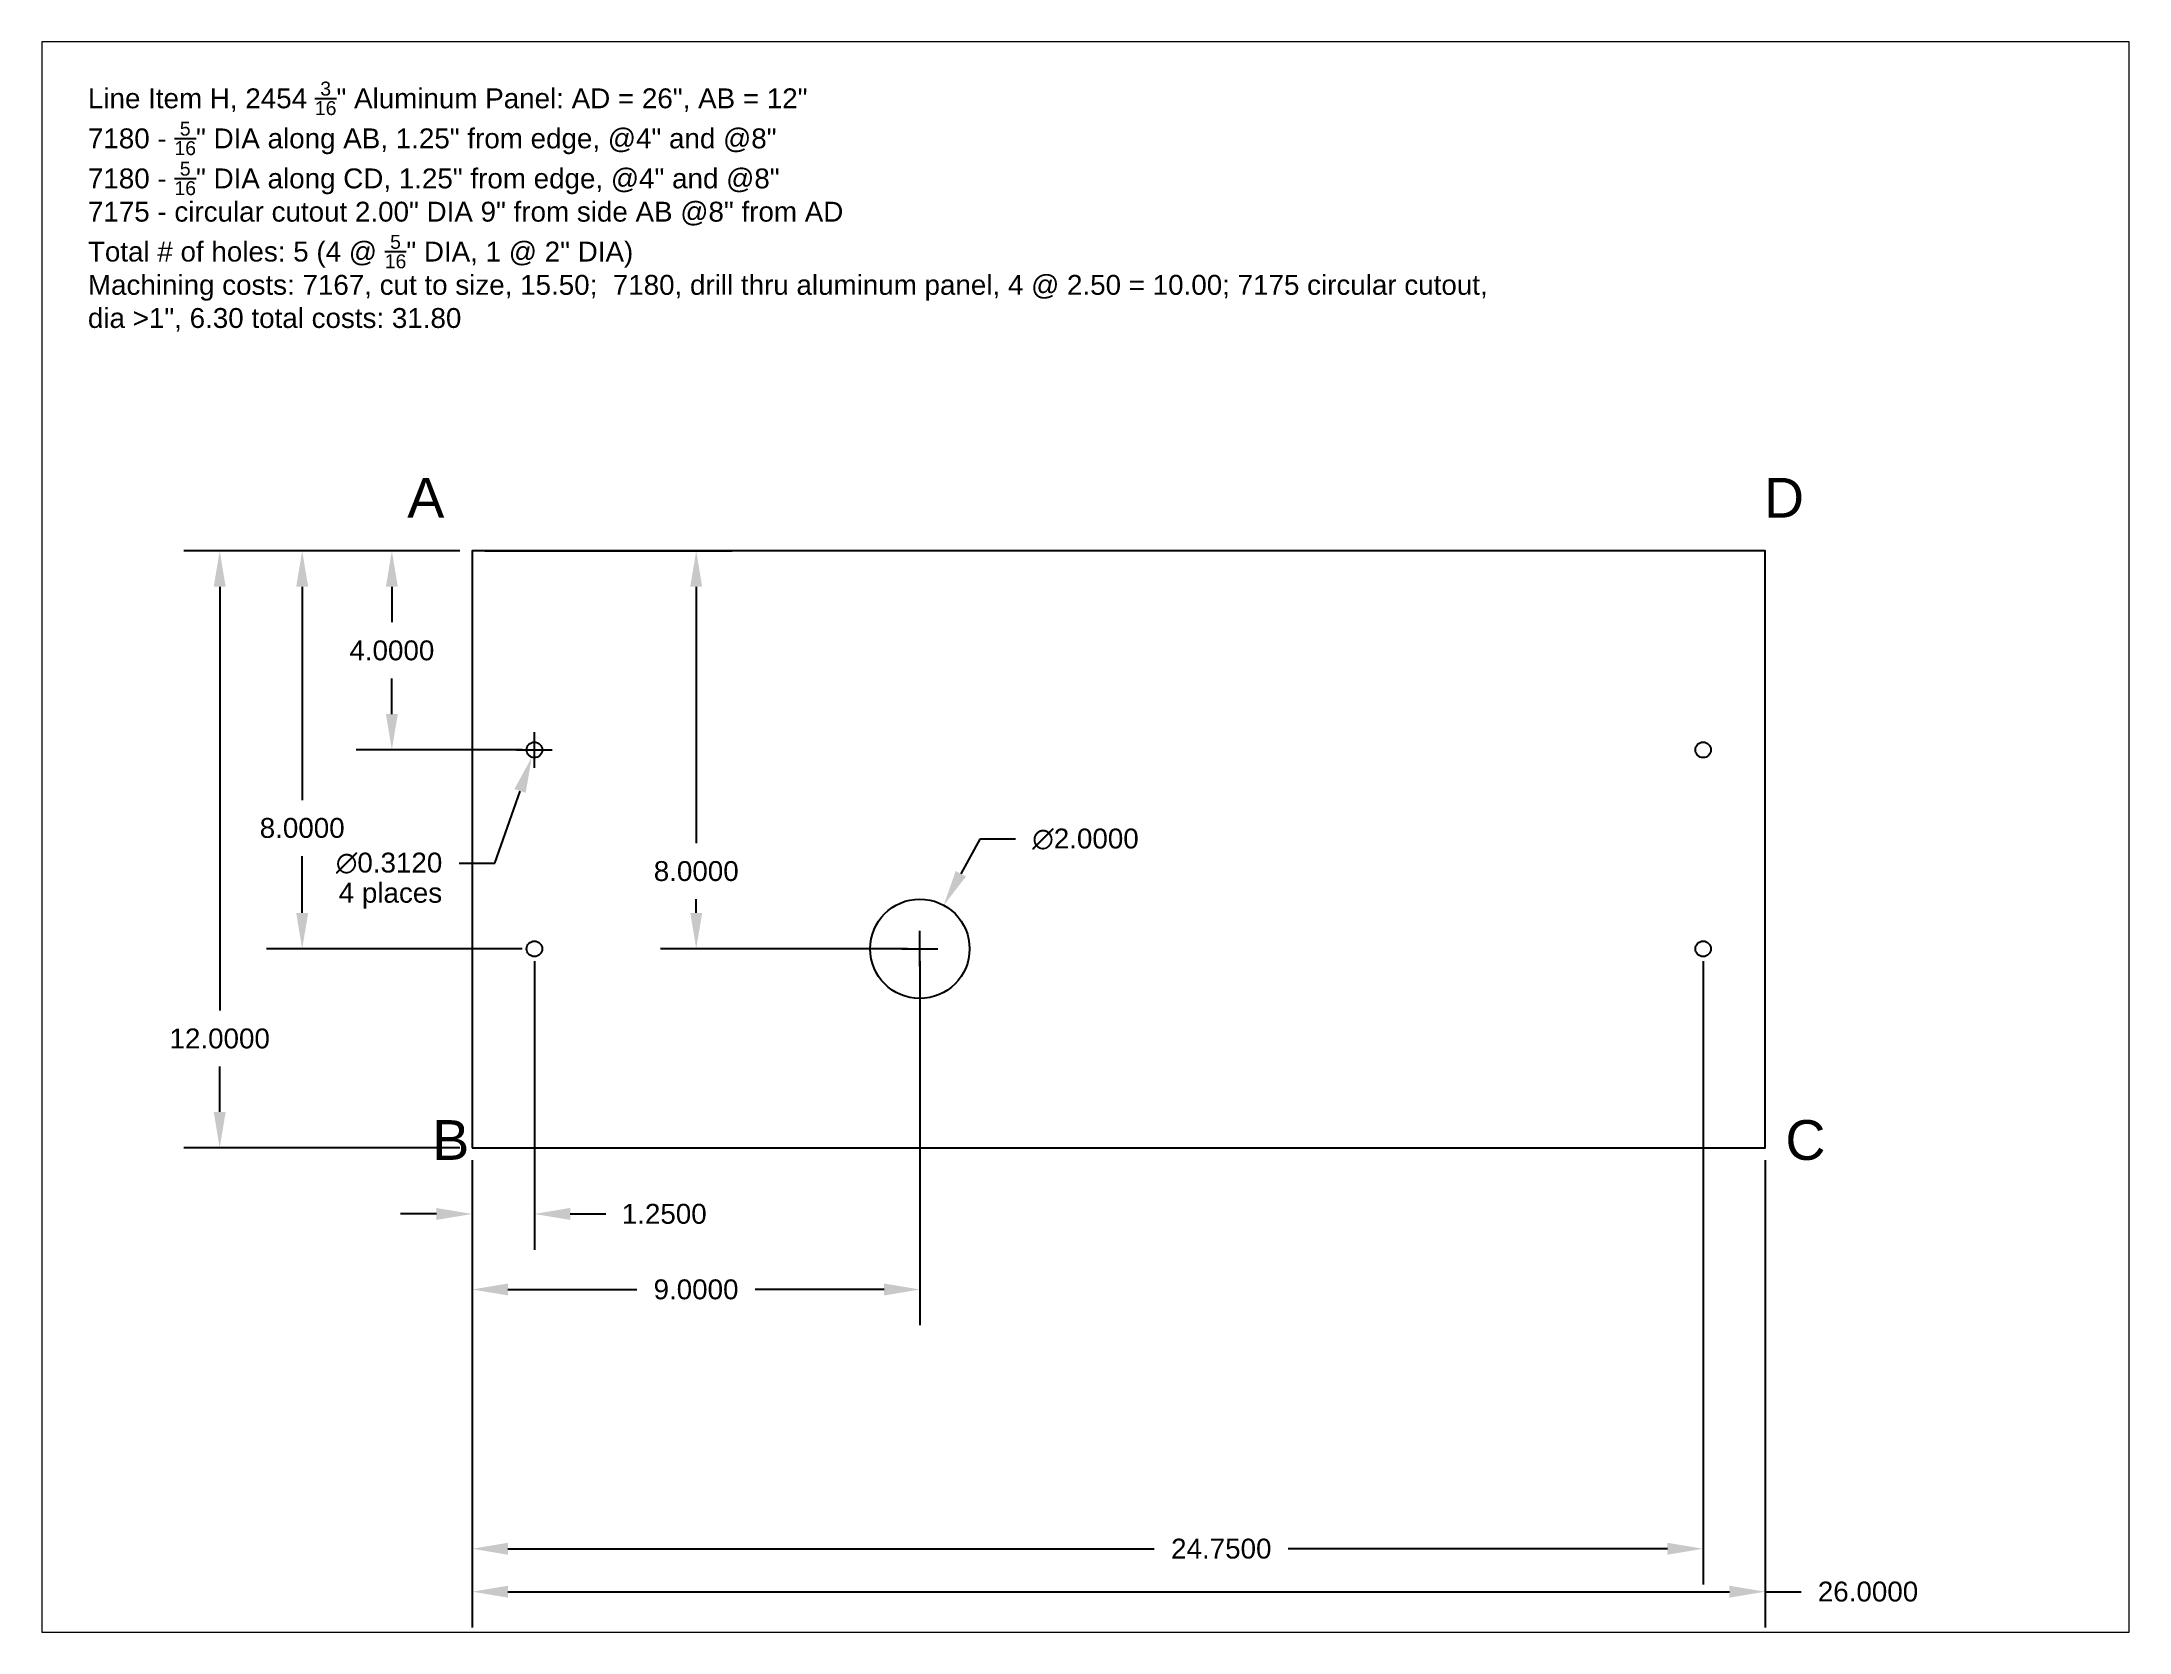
# Paper-space layout 'Layout1' of a CAD drawing. Header units: inches. Extents: x 0 to 10.5, y 0 to 8.
# The model-space entities are those that its viewports show. They can reach past a viewport. Long polylines and large blocks are cut down to what shows.
import ezdxf

# ---------------------------------------------------------------- set-up
doc = ezdxf.new("R2010")
doc.units = ezdxf.units.IN
doc.header["$MEASUREMENT"] = 0
doc.styles.get("Standard").update_dxf_attribs({"font": 'arial.ttf'})
doc.dimstyles.get("Standard").update_dxf_attribs({"dimtxt": 0.1, "dimasz": 0.18, "dimexe": 0.18, "dimexo": 0.0625, "dimgap": 0.09, "dimtad": 0, "dimtih": 1, "dimtoh": 1, "dimdec": 4, "dimzin": 0, "dimdsep": 46, "dimtxsty": 'Standard', "dimcen": 0.09, "dimadec": 0, "dimazin": 0, "dimtfac": 1, "dimtdec": 4, "dimtofl": 0, "dimtmove": 0, "dimatfit": 3, "dimfxl": 1, "dimtolj": 1, "dimtzin": 0, "dimarcsym": 0})

# ---------------------------------------------------------------- blocks, each defined once
blk = doc.blocks.new('*D6')
at = {"color": 0, "lineweight": -2, "transparency": 16777216}
for p, q in [((2.103, 5.439), (1.581, 5.439)), ((1.761, 5.259), (1.761, 5.08)), ((1.761, 4.618), (1.761, 4.797)), ((2.416, 4.438), (1.581, 4.438))]:
    blk.add_line(p, q, dxfattribs=at)
at = {"color": 0, "transparency": 16777216}
for points in [[(1.731, 5.259), (1.791, 5.259), (1.761, 5.439)], [(1.731, 4.618), (1.791, 4.618), (1.761, 4.438)]]:
    blk.add_solid(points, dxfattribs=at)
at = {"layer": 'Defpoints', "color": 0, "transparency": 16777216}
for p in [(2.165, 5.439), (1.761, 4.438), (2.478, 4.438)]:
    blk.add_point(p, dxfattribs=at)
at = {"color": 0, "transparency": 16777216, "insert": (1.761, 4.938), "char_height": 0.1, "attachment_point": 5}
blk.add_mtext('\\A1;4.0000', dxfattribs=at)
blk = doc.blocks.new('*D7')
at = {"color": 0, "lineweight": -2, "transparency": 16777216}
for p, q in [((2.103, 5.439), (1.13, 5.439)), ((1.31, 5.259), (1.31, 4.186)), ((1.31, 3.618), (1.31, 3.904)), ((2.416, 3.438), (1.13, 3.438))]:
    blk.add_line(p, q, dxfattribs=at)
at = {"color": 0, "transparency": 16777216}
for points in [[(1.28, 5.259), (1.34, 5.259), (1.31, 5.439)], [(1.28, 3.618), (1.34, 3.618), (1.31, 3.438)]]:
    blk.add_solid(points, dxfattribs=at)
at = {"layer": 'Defpoints', "color": 0, "transparency": 16777216}
for p in [(2.165, 5.439), (1.31, 3.438), (2.478, 3.438)]:
    blk.add_point(p, dxfattribs=at)
at = {"color": 0, "transparency": 16777216, "insert": (1.31, 4.045), "char_height": 0.1, "attachment_point": 5}
blk.add_mtext('\\A1;8.0000', dxfattribs=at)
blk = doc.blocks.new('*D8')
at = {"color": 0, "lineweight": -2, "transparency": 16777216}
for p, q in [((2.103, 5.439), (0.715, 5.439)), ((0.895, 5.259), (0.895, 3.127)), ((0.895, 2.617), (0.895, 2.845)), ((2.103, 2.437), (0.715, 2.437))]:
    blk.add_line(p, q, dxfattribs=at)
at = {"color": 0, "transparency": 16777216}
for points in [[(0.865, 5.259), (0.925, 5.259), (0.895, 5.439)], [(0.865, 2.617), (0.925, 2.617), (0.895, 2.437)]]:
    blk.add_solid(points, dxfattribs=at)
at = {"layer": 'Defpoints', "color": 0, "transparency": 16777216}
for p in [(2.165, 5.439), (0.895, 2.437), (2.165, 2.437)]:
    blk.add_point(p, dxfattribs=at)
at = {"color": 0, "transparency": 16777216, "insert": (0.895, 2.986), "char_height": 0.1, "attachment_point": 5}
blk.add_mtext('\\A1;12.0000', dxfattribs=at)
blk = doc.blocks.new('*D9')
at = {"color": 0, "lineweight": -2, "transparency": 16777216}
for p, q in [((2.478, 3.375), (2.478, 1.924)), ((2.165, 2.374), (2.165, 1.924)), ((1.985, 2.104), (1.805, 2.104)), ((2.658, 2.104), (2.838, 2.104))]:
    blk.add_line(p, q, dxfattribs=at)
at = {"color": 0, "transparency": 16777216}
for points in [[(1.985, 2.134), (1.985, 2.074), (2.165, 2.104)], [(2.658, 2.134), (2.658, 2.074), (2.478, 2.104)]]:
    blk.add_solid(points, dxfattribs=at)
at = {"layer": 'Defpoints', "color": 0, "transparency": 16777216}
for p in [(2.478, 3.438), (2.165, 2.437), (2.478, 2.104)]:
    blk.add_point(p, dxfattribs=at)
at = {"color": 0, "transparency": 16777216, "insert": (3.131, 2.104), "char_height": 0.1, "attachment_point": 5}
blk.add_mtext('\\A1;1.2500', dxfattribs=at)
blk = doc.blocks.new('*D10')
at = {"color": 0, "lineweight": -2, "transparency": 16777216}
for p, q in [((4.417, 3.375), (4.417, 1.544)), ((2.165, 2.374), (2.165, 1.544)), ((2.345, 1.724), (2.994, 1.724)), ((4.237, 1.724), (3.588, 1.724))]:
    blk.add_line(p, q, dxfattribs=at)
at = {"color": 0, "transparency": 16777216}
for points in [[(2.345, 1.754), (2.345, 1.694), (2.165, 1.724)], [(4.237, 1.754), (4.237, 1.694), (4.417, 1.724)]]:
    blk.add_solid(points, dxfattribs=at)
at = {"layer": 'Defpoints', "color": 0, "transparency": 16777216}
for p in [(4.417, 3.438), (2.165, 2.437), (4.417, 1.724)]:
    blk.add_point(p, dxfattribs=at)
at = {"color": 0, "transparency": 16777216, "insert": (3.291, 1.724), "char_height": 0.1, "attachment_point": 5}
blk.add_mtext('\\A1;9.0000', dxfattribs=at)
blk = doc.blocks.new('*D14')
at = {"color": 0, "lineweight": -2, "transparency": 16777216}
for p, q in [((8.357, 3.375), (8.357, 0.24)), ((2.165, 2.374), (2.165, 0.24)), ((2.345, 0.42), (5.596, 0.42)), ((8.177, 0.42), (6.27, 0.42))]:
    blk.add_line(p, q, dxfattribs=at)
at = {"color": 0, "transparency": 16777216}
for points in [[(2.345, 0.45), (2.345, 0.39), (2.165, 0.42)], [(8.177, 0.45), (8.177, 0.39), (8.357, 0.42)]]:
    blk.add_solid(points, dxfattribs=at)
at = {"layer": 'Defpoints', "color": 0, "transparency": 16777216}
for p in [(8.357, 3.438), (2.165, 2.437), (8.357, 0.42)]:
    blk.add_point(p, dxfattribs=at)
at = {"color": 0, "transparency": 16777216, "insert": (5.933, 0.42), "char_height": 0.1, "attachment_point": 5}
blk.add_mtext('\\A1;24.7500', dxfattribs=at)
blk = doc.blocks.new('*D15')
at = {"color": 0, "lineweight": -2, "transparency": 16777216}
for p, q in [((2.165, 2.374), (2.165, 0.024)), ((8.669, 2.374), (8.669, 0.024)), ((2.345, 0.204), (8.489, 0.204)), ((8.669, 0.204), (8.849, 0.204))]:
    blk.add_line(p, q, dxfattribs=at)
at = {"color": 0, "transparency": 16777216}
for points in [[(2.345, 0.234), (2.345, 0.174), (2.165, 0.204)], [(8.489, 0.234), (8.489, 0.174), (8.669, 0.204)]]:
    blk.add_solid(points, dxfattribs=at)
at = {"layer": 'Defpoints', "color": 0, "transparency": 16777216}
for p in [(2.165, 2.437), (8.669, 2.437), (8.669, 0.204)]:
    blk.add_point(p, dxfattribs=at)
at = {"color": 0, "transparency": 16777216, "insert": (9.186, 0.204), "char_height": 0.1, "attachment_point": 5}
blk.add_mtext('\\A1;26.0000', dxfattribs=at)
blk = doc.blocks.new('*D17')
at = {"color": 0, "lineweight": -2, "transparency": 16777216}
for p, q in [((2.228, 5.439), (3.472, 5.439)), ((3.292, 5.259), (3.292, 3.969)), ((3.292, 3.618), (3.292, 3.687)), ((4.354, 3.438), (3.112, 3.438))]:
    blk.add_line(p, q, dxfattribs=at)
at = {"color": 0, "transparency": 16777216}
for points in [[(3.262, 5.259), (3.322, 5.259), (3.292, 5.439)], [(3.262, 3.618), (3.322, 3.618), (3.292, 3.438)]]:
    blk.add_solid(points, dxfattribs=at)
at = {"layer": 'Defpoints', "color": 0, "transparency": 16777216}
for p in [(2.165, 5.439), (3.292, 3.438), (4.417, 3.438)]:
    blk.add_point(p, dxfattribs=at)
at = {"color": 0, "transparency": 16777216, "insert": (3.292, 3.828), "char_height": 0.1, "attachment_point": 5}
blk.add_mtext('\\A1;8.0000', dxfattribs=at)
blk = doc.blocks.new('*D22')
at = {"color": 0, "lineweight": -2, "transparency": 16777216}
for p, q in [((2.478, 4.348), (2.478, 4.528)), ((2.388, 4.438), (2.568, 4.438)), ((2.279, 3.868), (2.406, 4.231)), ((2.099, 3.868), (2.279, 3.868))]:
    blk.add_line(p, q, dxfattribs=at)
at = {"color": 0, "transparency": 16777216}
blk.add_solid([(2.377, 4.241), (2.434, 4.222), (2.465, 4.401)], dxfattribs=at)
at = {"layer": 'Defpoints', "color": 0, "transparency": 16777216}
for p in [(2.491, 4.475), (2.465, 4.401)]:
    blk.add_point(p, dxfattribs=at)
at = {"color": 0, "transparency": 16777216, "insert": (1.747, 3.868), "char_height": 0.1, "attachment_point": 5}
blk.add_mtext('\\A1;∅0.3120', dxfattribs=at)
blk = doc.blocks.new('*D29')
at = {"color": 0, "lineweight": -2, "transparency": 16777216}
for p, q in [((4.718, 3.989), (4.623, 3.815)), ((4.898, 3.989), (4.718, 3.989)), ((4.417, 3.348), (4.417, 3.528)), ((4.327, 3.438), (4.507, 3.438))]:
    blk.add_line(p, q, dxfattribs=at)
at = {"color": 0, "transparency": 16777216}
blk.add_solid([(4.597, 3.829), (4.649, 3.801), (4.537, 3.657)], dxfattribs=at)
at = {"layer": 'Defpoints', "color": 0, "transparency": 16777216}
for p in [(4.537, 3.657), (4.297, 3.218)]:
    blk.add_point(p, dxfattribs=at)
at = {"color": 0, "transparency": 16777216, "insert": (5.25, 3.989), "char_height": 0.1, "attachment_point": 5}
blk.add_mtext('\\A1;∅2.0000', dxfattribs=at)

msp = doc.modelspace()

# ---------------------------------------------------------------- linework, layer by layer
msp.add_lwpolyline([(0, 0), (26, 0), (26, 12), (0, 12)], close=True)
for centre, radius in [((1.25, 8), 0.156), ((24.75, 8), 0.156), ((9, 4), 1), ((1.25, 4), 0.156), ((24.75, 4), 0.156)]:
    msp.add_circle(centre, radius)

psp = doc.layouts.get("Layout1")

# ---------------------------------------------------------------- texts
for s, height, p in [('A', 0.2, (1.838582, 5.60644)), ('D', 0.2, (8.662538, 5.60644)), ('4 places', 0.1, (1.493793, 3.669506)), ('B', 0.2, (1.964286, 2.375924)), ('C', 0.2, (8.770285, 2.375924))]:
    psp.add_text(s, height=height).set_placement(p)
at = {"insert": (0.232258, 7.799368), "char_height": 0.1, "attachment_point": 1}
psp.add_mtext_dynamic_manual_height_columns('\\A1;Line Item H, 2454 {\\H0.7x;\\S3/16;}" Aluminum Panel: AD = 26", AB = 12"\\P7180 - {\\H0.7x;\\S5/16;}" DIA along AB, 1.25" from edge, @4" and @8"\\P7180 - {\\H0.7x;\\S5/16;}" DIA along CD, 1.25" from edge, @4" and @8"\\P7175 - circular cutout 2.00" DIA 9" from side AB @8" from AD\\PTotal # of holes: 5 (4 @ {\\H0.7x;\\S5/16;}" DIA, 1 @ 2" DIA)\\PMachining costs: 7167, cut to size, 15.50;  7180, drill thru aluminum panel, 4 @ 2.50 = 10.00; 7175 circular cutout, dia >1", 6.30 total costs: 31.80', width=7.15200822, gutter_width=0.5, heights=[0], dxfattribs=at)

# ---------------------------------------------------------------- dimensions: what is measured, and where the dimension line sits
for base, p2, picture, middle in [((0.89491, 2.436902), (2.165368, 2.436902), '*D8', (0.89491, 2.986132)), ((1.309782, 3.437522), (2.478062, 3.437522), '*D7', (1.309782, 4.045024)), ((1.760501, 4.438142), (2.478062, 4.438142), '*D6', (1.760501, 4.938452)), ((3.291729, 3.437522), (4.416763, 3.437522), '*D17', (3.291729, 3.828346))]:
    dim = psp.add_linear_dim(base=base, p1=(2.165368, 5.438762), p2=p2, angle=90, dimstyle='Standard', override={"dimlfac": -3.997521})
    dim.commit()
    dim.dimension.update_dxf_attribs({"geometry": picture, "text_midpoint": middle, "dimtype": 160})
for p1, p2, picture, middle in [((2.490954, 4.474975), (2.46517, 4.401309), '*D22', (1.746727, 3.868057)), ((4.296918, 3.217944), (4.536609, 3.6571), '*D29', (5.249509, 3.988907))]:
    dim = psp.add_diameter_dim_2p(p1=p1, p2=p2, dimstyle='Standard', override={"dimlfac": -3.997521})
    dim.commit()
    dim.dimension.update_dxf_attribs({"geometry": picture, "text_midpoint": middle, "dimtype": 163})
for base, p2, picture, middle in [((2.478062, 2.103929), (2.478062, 3.437522), '*D9', (3.130756, 2.103929)), ((4.416763, 1.723929), (4.416763, 3.437522), '*D10', (3.291066, 1.723929)), ((8.356705, 0.419666), (8.356705, 3.437522), '*D14', (5.932956, 0.419666)), ((8.669399, 0.204299), (8.669399, 2.436902), '*D15', (9.1865, 0.204299))]:
    dim = psp.add_linear_dim(base=base, p1=(2.165368, 2.436902), p2=p2, dimstyle='Standard', override={"dimlfac": -3.997521})
    dim.commit()
    dim.dimension.update_dxf_attribs({"geometry": picture, "text_midpoint": middle, "dimtype": 160})

# ---------------------------------------------------------------- viewports
at = {"layer": '0'}
psp.add_viewport(center=(5.25, 4), size=(10.5, 7.99999952), view_center_point=(12.330881, 6.248518), view_height=31.98016745, dxfattribs=at)

doc.saveas('drawing.dxf')
